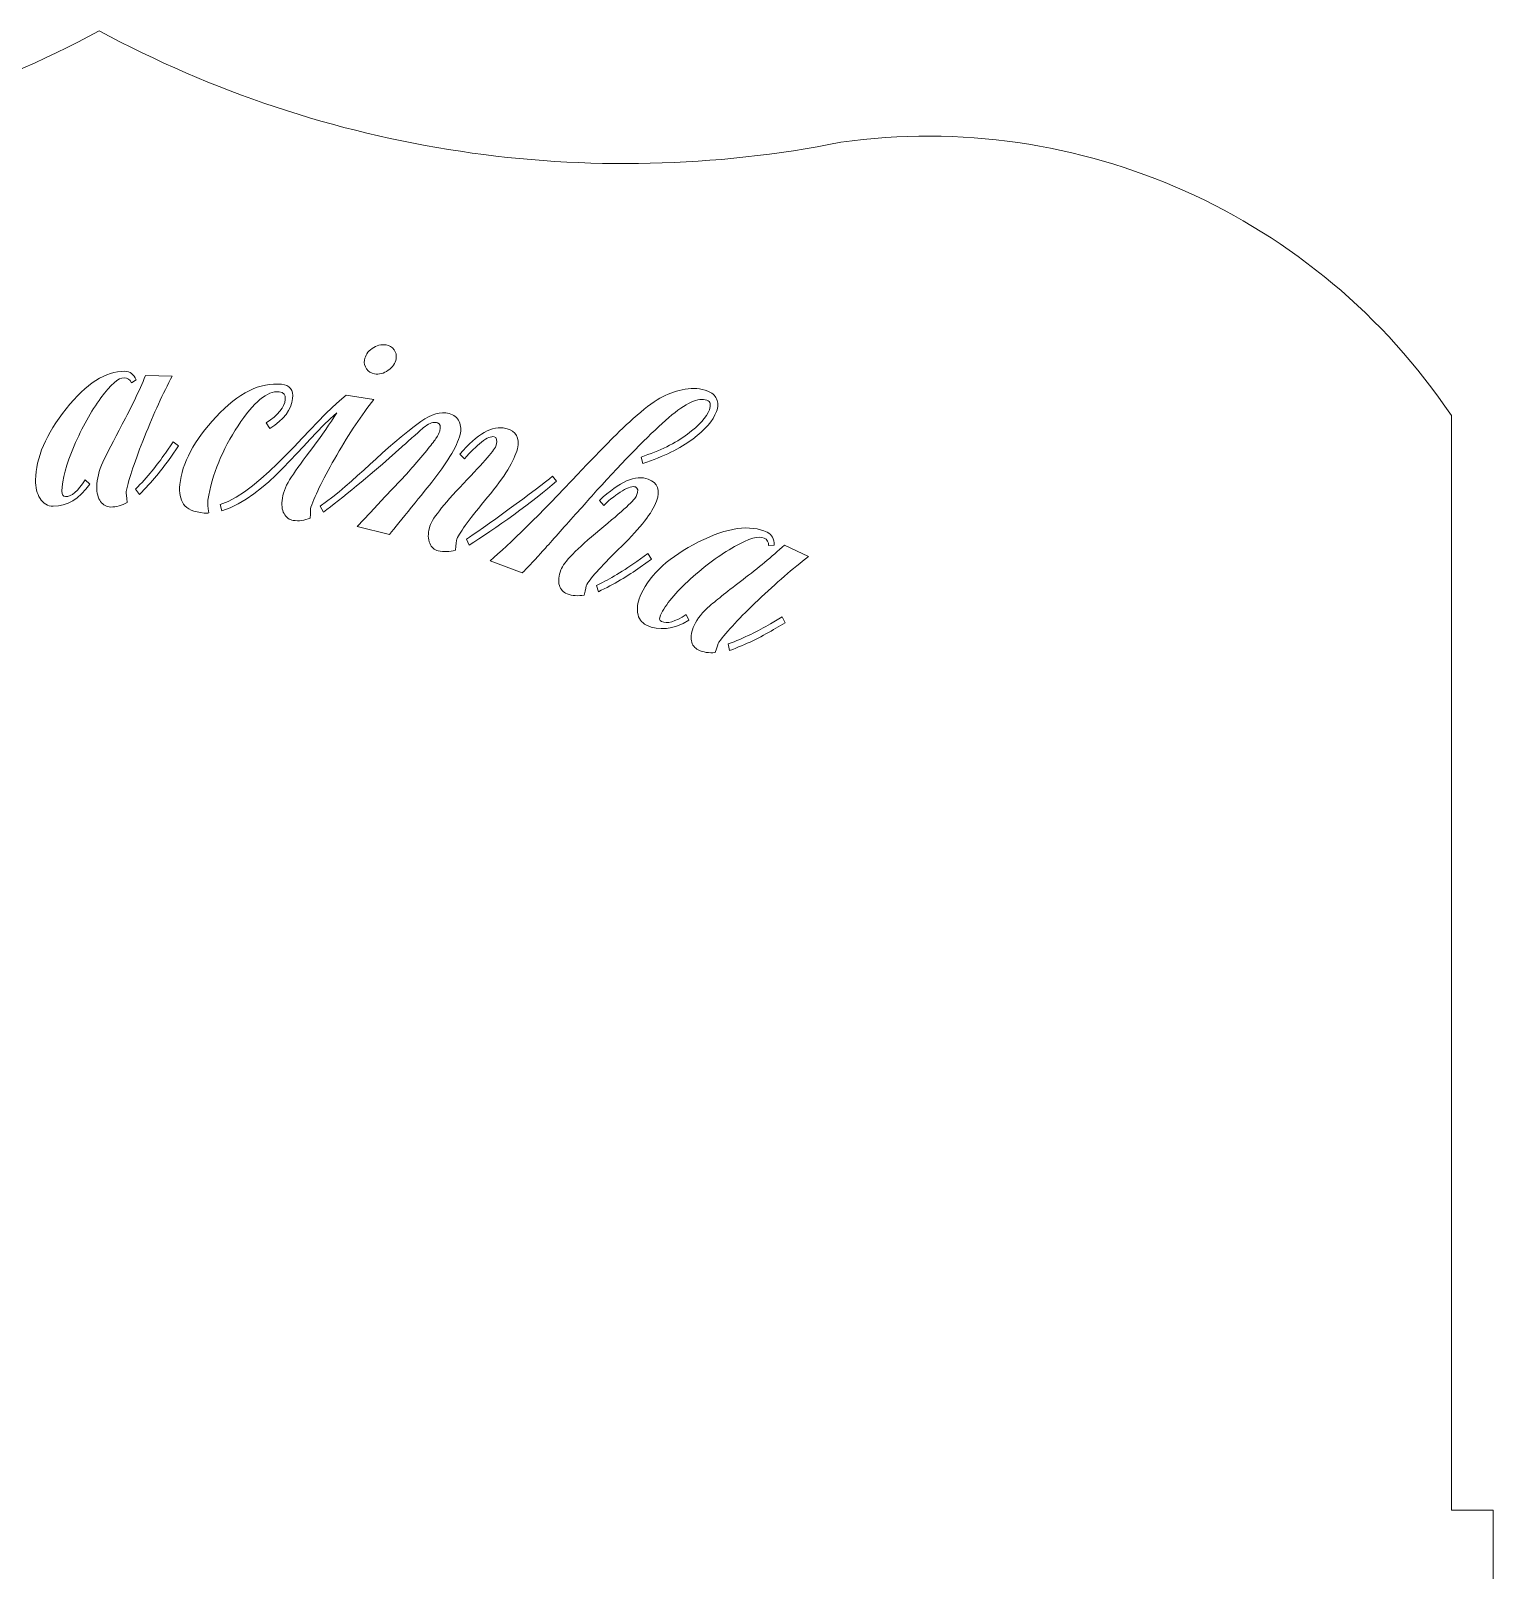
# Model space of a CAD drawing. Header units: millimetres. Extents: x -1461 to 1461, y -779 to 779.
# Drawn here: x -382.2 to -277.3, y -660.7 to -550.3 of the extents above; entities that cross this region are included whole.
import ezdxf

# ---------------------------------------------------------------- set-up
doc = ezdxf.new("R2010")
doc.units = ezdxf.units.MM
doc.header["$MEASUREMENT"] = 0
doc.layers.add('Camada 1', color=7, linetype='Continuous')

msp = doc.modelspace()

# ---------------------------------------------------------------- linework, layer by layer
at = {"layer": 'Camada 1', "color": 250, "lineweight": 20}
for points, knots in [([(-474.2822, -707.2829), (-474.2822, -707.2829), (-474.2822, -771.1561), (-474.2822, -771.1561), (-474.2822, -771.1561), (-474.2822, -771.1561), (-414.7821, -771.1561), (-414.7821, -771.1561), (-414.7821, -771.1561), (-414.7821, -771.1561), (-414.7821, -768.1561), (-414.7821, -768.1561), (-414.7821, -768.1561), (-414.7821, -768.1561), (-339.7821, -768.1561), (-339.7821, -768.1561), (-339.7821, -768.1561), (-339.7821, -768.1561), (-339.7821, -771.1561), (-339.7821, -771.1561), (-339.7821, -771.1561), (-339.7821, -771.1561), (-280.2821, -771.1561), (-280.2821, -771.1561), (-280.2821, -771.1561), (-280.2821, -771.1561), (-280.2821, -707.2829), (-280.2821, -707.2829), (-280.2821, -707.2829), (-280.2821, -707.2829), (-277.2821, -707.2829), (-277.2821, -707.2829), (-277.2821, -707.2829), (-277.2821, -707.2829), (-277.2821, -656.3901), (-277.2821, -656.3901), (-277.2821, -656.3901), (-277.2821, -656.3901), (-280.2821, -656.3901), (-280.2821, -656.3901), (-280.2821, -656.3901), (-280.2821, -656.3901), (-280.2821, -592.7633), (-280.2821, -592.7633), (-280.2821, -592.7633), (-280.2821, -592.7633), (-280.2821, -577.8736), (-280.2821, -577.8736), (-280.2821, -577.8736), (-289.9593, -563.4669), (-306.9542, -555.858), (-324.0814, -558.2641), (-324.0814, -558.2641), (-342.2015, -561.8744), (-361.0066, -559.0464), (-377.2821, -550.2634), (-377.2821, -550.2634), (-393.5576, -559.0464), (-412.3627, -561.8744), (-430.4828, -558.2641), (-430.4828, -558.2641), (-447.61, -555.858), (-464.605, -563.4669), (-474.2822, -577.8736), (-474.2822, -577.8736), (-474.2822, -577.8736), (-474.2822, -592.7633), (-474.2822, -592.7633), (-474.2822, -592.7633), (-474.2822, -592.7633), (-474.2822, -656.3901), (-474.2822, -656.3901), (-474.2822, -656.3901), (-474.2822, -656.3901), (-477.2822, -656.3901), (-477.2822, -656.3901), (-477.2822, -656.3901), (-477.2822, -656.3901), (-477.2822, -707.2829), (-477.2822, -707.2829), (-477.2822, -707.2829), (-477.2822, -707.2829), (-474.2822, -707.2829), (-474.2822, -707.2829)], [0, 0, 0, 0, 0.04545455, 0.04545455, 0.04545455, 0.04545455, 0.09090909, 0.09090909, 0.09090909, 0.09090909, 0.13636364, 0.13636364, 0.13636364, 0.13636364, 0.18181818, 0.18181818, 0.18181818, 0.18181818, 0.22727273, 0.22727273, 0.22727273, 0.22727273, 0.27272727, 0.27272727, 0.27272727, 0.27272727, 0.31818182, 0.31818182, 0.31818182, 0.31818182, 0.36363636, 0.36363636, 0.36363636, 0.36363636, 0.40909091, 0.40909091, 0.40909091, 0.40909091, 0.45454545, 0.45454545, 0.45454545, 0.45454545, 0.5, 0.5, 0.5, 0.5, 0.54545455, 0.54545455, 0.54545455, 0.54545455, 0.59090909, 0.59090909, 0.59090909, 0.59090909, 0.63636364, 0.63636364, 0.63636364, 0.63636364, 0.68181818, 0.68181818, 0.68181818, 0.68181818, 0.72727273, 0.72727273, 0.72727273, 0.72727273, 0.77272727, 0.77272727, 0.77272727, 0.77272727, 0.81818182, 0.81818182, 0.81818182, 0.81818182, 0.86363636, 0.86363636, 0.86363636, 0.86363636, 0.90909091, 0.90909091, 0.90909091, 0.90909091, 1, 1, 1, 1]), ([(-356.551, -574.6237), (-356.879, -574.8466), (-357.2055, -574.9326), (-357.5296, -574.8814), (-357.5296, -574.8814), (-357.7774, -574.8423), (-357.969, -574.7232), (-358.104, -574.5251), (-358.104, -574.5251), (-358.239, -574.327), (-358.2886, -574.1129), (-358.2525, -573.8829), (-358.2525, -573.8829), (-358.2016, -573.5569), (-358.0166, -573.2816), (-357.6981, -573.0571), (-357.6981, -573.0571), (-357.3796, -572.8326), (-357.0485, -572.7473), (-356.7053, -572.8017), (-356.7053, -572.8017), (-356.4573, -572.8409), (-356.265, -572.9551), (-356.1285, -573.1435), (-356.1285, -573.1435), (-355.9921, -573.3319), (-355.9432, -573.5512), (-355.9822, -573.8003), (-355.9822, -573.8003), (-356.0331, -574.1261), (-356.2232, -574.4008), (-356.551, -574.6237)], [0, 0, 0, 0, 0.11111111, 0.11111111, 0.11111111, 0.11111111, 0.22222222, 0.22222222, 0.22222222, 0.22222222, 0.33333333, 0.33333333, 0.33333333, 0.33333333, 0.44444444, 0.44444444, 0.44444444, 0.44444444, 0.55555556, 0.55555556, 0.55555556, 0.55555556, 0.66666667, 0.66666667, 0.66666667, 0.66666667, 0.77777778, 0.77777778, 0.77777778, 0.77777778, 1, 1, 1, 1]), ([(-377.1634, -576.6046), (-377.8721, -577.5746), (-378.5112, -578.7205), (-379.0801, -580.0417), (-379.0801, -580.0417), (-379.6489, -581.3629), (-379.9396, -582.4507), (-379.9514, -583.3044), (-379.9514, -583.3044), (-379.9549, -583.5566), (-379.8699, -583.6842), (-379.6963, -583.6866), (-379.6963, -583.6866), (-379.2716, -583.6926), (-378.8024, -583.2917), (-378.289, -582.4838), (-378.289, -582.4838), (-378.289, -582.4838), (-377.9456, -582.78), (-377.9456, -582.78), (-377.9456, -582.78), (-378.7138, -583.8558), (-379.5903, -584.3866), (-380.5747, -584.3728), (-380.5747, -584.3728), (-380.98, -584.3671), (-381.2963, -584.183), (-381.5228, -583.8206), (-381.5228, -583.8206), (-381.7494, -583.4585), (-381.8589, -583.0152), (-381.8516, -582.4913), (-381.8516, -582.4913), (-381.8294, -580.9003), (-381.0955, -579.1977), (-379.6508, -577.3843), (-379.6508, -577.3843), (-378.2061, -575.5708), (-376.8079, -574.6738), (-375.4566, -574.693), (-375.4566, -574.693), (-375.0706, -574.6984), (-374.7935, -574.9062), (-374.6255, -575.3162), (-374.6255, -575.3162), (-374.6255, -575.3162), (-374.9758, -575.515), (-374.9758, -575.515), (-374.9758, -575.515), (-375.0691, -575.2807), (-375.2414, -575.1617), (-375.4922, -575.1582), (-375.4922, -575.1582), (-375.8975, -575.1526), (-376.4547, -575.6346), (-377.1634, -576.6046)], [0, 0, 0, 0, 0.06666667, 0.06666667, 0.06666667, 0.06666667, 0.13333333, 0.13333333, 0.13333333, 0.13333333, 0.2, 0.2, 0.2, 0.2, 0.26666667, 0.26666667, 0.26666667, 0.26666667, 0.33333333, 0.33333333, 0.33333333, 0.33333333, 0.4, 0.4, 0.4, 0.4, 0.46666667, 0.46666667, 0.46666667, 0.46666667, 0.53333333, 0.53333333, 0.53333333, 0.53333333, 0.6, 0.6, 0.6, 0.6, 0.66666667, 0.66666667, 0.66666667, 0.66666667, 0.73333333, 0.73333333, 0.73333333, 0.73333333, 0.8, 0.8, 0.8, 0.8, 0.86666667, 0.86666667, 0.86666667, 0.86666667, 1, 1, 1, 1]), ([(-372.0438, -575.0326), (-372.6983, -576.2655), (-373.3611, -577.7166), (-374.0313, -579.3859), (-374.0313, -579.3859), (-374.7015, -581.0549), (-375.14, -582.3638), (-375.3465, -583.3118), (-375.3465, -583.3118), (-375.3481, -583.4283), (-375.3227, -583.6907), (-375.2707, -584.099), (-375.2707, -584.099), (-375.6601, -584.3264), (-376.0576, -584.4369), (-376.4628, -584.4313), (-376.4628, -584.4313), (-376.7523, -584.4273), (-376.9921, -584.2975), (-377.1815, -584.0426), (-377.1815, -584.0426), (-377.3708, -583.7877), (-377.4623, -583.4272), (-377.4559, -582.9616), (-377.4559, -582.9616), (-377.4482, -582.4182), (-377.2999, -581.8331), (-377.0111, -581.2065), (-377.0111, -581.2065), (-376.7223, -580.5799), (-376.2605, -579.6741), (-375.6261, -578.4897), (-375.6261, -578.4897), (-374.9916, -577.3052), (-374.4343, -576.1437), (-373.955, -575.0054), (-373.955, -575.0054), (-373.955, -575.0054), (-372.0438, -575.0326), (-372.0438, -575.0326)], [0, 0, 0, 0, 0.09090909, 0.09090909, 0.09090909, 0.09090909, 0.18181818, 0.18181818, 0.18181818, 0.18181818, 0.27272727, 0.27272727, 0.27272727, 0.27272727, 0.36363636, 0.36363636, 0.36363636, 0.36363636, 0.45454545, 0.45454545, 0.45454545, 0.45454545, 0.54545455, 0.54545455, 0.54545455, 0.54545455, 0.63636364, 0.63636364, 0.63636364, 0.63636364, 0.72727273, 0.72727273, 0.72727273, 0.72727273, 0.81818182, 0.81818182, 0.81818182, 0.81818182, 1, 1, 1, 1]), ([(-369.4829, -583.9309), (-369.5176, -584.1412), (-369.4856, -584.4475), (-369.4279, -584.8433), (-369.4279, -584.8433), (-369.5085, -584.8742), (-369.6162, -584.8829), (-369.7506, -584.8695), (-369.7506, -584.8695), (-370.4998, -584.7944), (-370.9928, -584.5791), (-371.2291, -584.224), (-371.2291, -584.224), (-371.4654, -583.8689), (-371.5549, -583.4015), (-371.4975, -582.8222), (-371.4975, -582.8222), (-371.3445, -581.2775), (-370.4749, -579.6529), (-368.8898, -577.9494), (-368.8898, -577.9494), (-367.3046, -576.2459), (-365.7433, -575.471), (-364.2065, -575.6248), (-364.2065, -575.6248), (-363.6111, -575.6843), (-363.3438, -576.0232), (-363.4051, -576.6411), (-363.4051, -576.6411), (-363.4856, -577.4522), (-364.0318, -578.1679), (-365.044, -578.7881), (-365.044, -578.7881), (-365.044, -578.7881), (-365.2949, -578.3826), (-365.2949, -578.3826), (-365.2949, -578.3826), (-364.4459, -577.8435), (-363.9925, -577.2842), (-363.9353, -576.7051), (-363.9353, -576.7051), (-363.9029, -576.3769), (-364.0497, -576.1962), (-364.3764, -576.1636), (-364.3764, -576.1636), (-365.2216, -576.0788), (-366.2046, -576.8922), (-367.3249, -578.6035), (-367.3249, -578.6035), (-368.4452, -580.3146), (-369.1786, -582.0884), (-369.4829, -583.9309)], [0, 0, 0, 0, 0.07142857, 0.07142857, 0.07142857, 0.07142857, 0.14285714, 0.14285714, 0.14285714, 0.14285714, 0.21428571, 0.21428571, 0.21428571, 0.21428571, 0.28571429, 0.28571429, 0.28571429, 0.28571429, 0.35714286, 0.35714286, 0.35714286, 0.35714286, 0.42857143, 0.42857143, 0.42857143, 0.42857143, 0.5, 0.5, 0.5, 0.5, 0.57142857, 0.57142857, 0.57142857, 0.57142857, 0.64285714, 0.64285714, 0.64285714, 0.64285714, 0.71428571, 0.71428571, 0.71428571, 0.71428571, 0.78571429, 0.78571429, 0.78571429, 0.78571429, 0.85714286, 0.85714286, 0.85714286, 0.85714286, 1, 1, 1, 1]), ([(-360.2346, -580.7005), (-361.1444, -582.2655), (-361.765, -583.5132), (-362.106, -584.4413), (-362.106, -584.4413), (-362.124, -584.5564), (-362.1358, -584.8197), (-362.1418, -585.2314), (-362.1418, -585.2314), (-362.5592, -585.401), (-362.9683, -585.4539), (-363.3688, -585.3906), (-363.3688, -585.3906), (-363.6545, -585.3454), (-363.8739, -585.183), (-364.0254, -584.9036), (-364.0254, -584.9036), (-364.1769, -584.6244), (-364.2167, -584.2544), (-364.1447, -583.7945), (-364.1447, -583.7945), (-364.0696, -583.3153), (-363.8533, -582.809), (-363.4963, -582.2764), (-363.4963, -582.2764), (-363.1393, -581.7436), (-362.6297, -581.0372), (-361.963, -580.1616), (-361.963, -580.1616), (-361.2949, -579.2842), (-360.7228, -578.4523), (-360.2473, -577.6631), (-360.2473, -577.6631), (-362.7776, -579.8928), (-365.2472, -583.6782), (-368.4828, -584.7039), (-368.4828, -584.7039), (-368.4828, -584.7039), (-368.6125, -584.2521), (-368.6125, -584.2521), (-368.6125, -584.2521), (-365.5875, -583.3177), (-362.0601, -578.3515), (-359.5633, -576.4159), (-359.5633, -576.4159), (-359.5633, -576.4159), (-357.5893, -576.7284), (-357.5893, -576.7284), (-357.5893, -576.7284), (-358.443, -577.8113), (-359.3249, -579.1352), (-360.2346, -580.7005)], [0, 0, 0, 0, 0.07142857, 0.07142857, 0.07142857, 0.07142857, 0.14285714, 0.14285714, 0.14285714, 0.14285714, 0.21428571, 0.21428571, 0.21428571, 0.21428571, 0.28571429, 0.28571429, 0.28571429, 0.28571429, 0.35714286, 0.35714286, 0.35714286, 0.35714286, 0.42857143, 0.42857143, 0.42857143, 0.42857143, 0.5, 0.5, 0.5, 0.5, 0.57142857, 0.57142857, 0.57142857, 0.57142857, 0.64285714, 0.64285714, 0.64285714, 0.64285714, 0.71428571, 0.71428571, 0.71428571, 0.71428571, 0.78571429, 0.78571429, 0.78571429, 0.78571429, 0.85714286, 0.85714286, 0.85714286, 0.85714286, 1, 1, 1, 1]), ([(-334.7092, -579.5587), (-335.6092, -580.2361), (-336.7979, -580.8163), (-338.2748, -581.2986), (-338.2748, -581.2986), (-338.2748, -581.2986), (-338.4148, -580.8425), (-338.4148, -580.8425), (-338.4148, -580.8425), (-337.0553, -580.3989), (-335.9474, -579.8558), (-335.0912, -579.2137), (-335.0912, -579.2137), (-334.235, -578.5716), (-333.709, -577.9864), (-333.5136, -577.4593), (-333.5136, -577.4593), (-333.3788, -577.0957), (-333.4381, -576.8661), (-333.6912, -576.7713), (-333.6912, -576.7713), (-334.2926, -576.5462), (-335.2033, -576.9615), (-336.4179, -578.0126), (-336.4179, -578.0126), (-337.6375, -579.0679), (-339.2451, -580.6734), (-341.2307, -582.8526), (-341.2307, -582.8526), (-341.816, -583.4952), (-342.5445, -584.3225), (-343.4378, -585.3188), (-343.4378, -585.3188), (-344.327, -586.3106), (-345.0493, -587.1228), (-345.6117, -587.7509), (-345.6117, -587.7509), (-346.1743, -588.3788), (-346.6133, -588.8409), (-346.9324, -589.146), (-346.9324, -589.146), (-346.9324, -589.146), (-349.2392, -588.2819), (-349.2392, -588.2819), (-349.2392, -588.2819), (-347.836, -587.1092), (-345.7323, -585.0128), (-342.9, -582.0202), (-342.9, -582.0202), (-341.9557, -581.0225), (-341.1848, -580.245), (-340.6203, -579.6641), (-340.6203, -579.6641), (-340.0526, -579.0799), (-339.4166, -578.4735), (-338.7016, -577.8509), (-338.7016, -577.8509), (-337.9868, -577.2284), (-337.373, -576.7784), (-336.8666, -576.5139), (-336.8666, -576.5139), (-336.3574, -576.2479), (-335.8156, -576.0687), (-335.2442, -575.9722), (-335.2442, -575.9722), (-334.6728, -575.8757), (-334.1382, -575.9205), (-333.6316, -576.1102), (-333.6316, -576.1102), (-333.324, -576.2255), (-333.1106, -576.4143), (-332.9915, -576.6763), (-332.9915, -576.6763), (-332.8725, -576.9383), (-332.8769, -577.2423), (-333.0049, -577.5876), (-333.0049, -577.5876), (-333.2408, -578.224), (-333.8092, -578.8814), (-334.7092, -579.5587)], [0, 0, 0, 0, 0.04761905, 0.04761905, 0.04761905, 0.04761905, 0.0952381, 0.0952381, 0.0952381, 0.0952381, 0.14285714, 0.14285714, 0.14285714, 0.14285714, 0.19047619, 0.19047619, 0.19047619, 0.19047619, 0.23809524, 0.23809524, 0.23809524, 0.23809524, 0.28571429, 0.28571429, 0.28571429, 0.28571429, 0.33333333, 0.33333333, 0.33333333, 0.33333333, 0.38095238, 0.38095238, 0.38095238, 0.38095238, 0.42857143, 0.42857143, 0.42857143, 0.42857143, 0.47619048, 0.47619048, 0.47619048, 0.47619048, 0.52380952, 0.52380952, 0.52380952, 0.52380952, 0.57142857, 0.57142857, 0.57142857, 0.57142857, 0.61904762, 0.61904762, 0.61904762, 0.61904762, 0.66666667, 0.66666667, 0.66666667, 0.66666667, 0.71428571, 0.71428571, 0.71428571, 0.71428571, 0.76190476, 0.76190476, 0.76190476, 0.76190476, 0.80952381, 0.80952381, 0.80952381, 0.80952381, 0.85714286, 0.85714286, 0.85714286, 0.85714286, 0.9047619, 0.9047619, 0.9047619, 0.9047619, 1, 1, 1, 1]), ([(-361.1935, -584.7922), (-361.1935, -584.7922), (-361.4209, -584.373), (-361.4209, -584.373), (-361.4209, -584.373), (-358.9963, -582.6598), (-356.7673, -580.1209), (-354.2039, -578.2988), (-354.2039, -578.2988), (-353.4551, -577.7665), (-352.7825, -577.572), (-352.1828, -577.7205), (-352.1828, -577.7205), (-351.8268, -577.8087), (-351.5859, -578.0034), (-351.461, -578.3042), (-351.461, -578.3042), (-351.3361, -578.605), (-351.3128, -578.9156), (-351.3913, -579.2359), (-351.3913, -579.2359), (-351.4977, -579.6692), (-351.7409, -580.1939), (-352.1204, -580.8091), (-352.1204, -580.8091), (-352.5, -581.4244), (-352.8838, -581.9742), (-353.2708, -582.4577), (-353.2708, -582.4577), (-353.6578, -582.9413), (-354.1932, -583.6033), (-354.8765, -584.4432), (-354.8765, -584.4432), (-355.5598, -585.2831), (-356.0881, -585.9368), (-356.4613, -586.4039), (-356.4613, -586.4039), (-356.4613, -586.4039), (-358.7669, -585.8321), (-358.7669, -585.8321), (-358.7669, -585.8321), (-358.7669, -585.8321), (-357.8534, -584.8445), (-357.8534, -584.8445), (-357.8534, -584.8445), (-357.8534, -584.8445), (-356.7614, -583.6761), (-356.7614, -583.6761), (-356.7614, -583.6761), (-356.7614, -583.6761), (-355.6936, -582.5467), (-355.6936, -582.5467), (-355.6936, -582.5467), (-355.2643, -582.0935), (-354.9096, -581.7016), (-354.6298, -581.3712), (-354.6298, -581.3712), (-354.6298, -581.3712), (-353.7864, -580.366), (-353.7864, -580.366), (-353.7864, -580.366), (-353.5043, -580.0263), (-353.285, -579.7408), (-353.1289, -579.5097), (-353.1289, -579.5097), (-352.9728, -579.2786), (-352.8806, -579.1064), (-352.853, -578.9935), (-352.853, -578.9935), (-352.7653, -578.6357), (-352.8151, -578.433), (-353.0025, -578.3867), (-353.0025, -578.3867), (-353.1149, -578.3589), (-353.2332, -578.3547), (-353.3479, -578.3761), (-353.3479, -578.3761), (-353.4622, -578.3975), (-353.6038, -578.4615), (-353.7675, -578.5669), (-353.7675, -578.5669), (-353.9342, -578.6741), (-354.0887, -578.79), (-354.2253, -578.9131), (-354.2253, -578.9131), (-354.363, -579.0369), (-354.5656, -579.2232), (-354.8441, -579.4692), (-354.8441, -579.4692), (-355.1176, -579.7106), (-355.3601, -579.9312), (-355.5701, -580.1188), (-355.5701, -580.1188), (-355.5701, -580.1188), (-356.4807, -580.9323), (-356.4807, -580.9323), (-356.4807, -580.9323), (-357.6343, -581.9602), (-360.0215, -583.9147), (-361.1935, -584.7922)], [0, 0, 0, 0, 0.03846154, 0.03846154, 0.03846154, 0.03846154, 0.07692308, 0.07692308, 0.07692308, 0.07692308, 0.11538462, 0.11538462, 0.11538462, 0.11538462, 0.15384615, 0.15384615, 0.15384615, 0.15384615, 0.19230769, 0.19230769, 0.19230769, 0.19230769, 0.23076923, 0.23076923, 0.23076923, 0.23076923, 0.26923077, 0.26923077, 0.26923077, 0.26923077, 0.30769231, 0.30769231, 0.30769231, 0.30769231, 0.34615385, 0.34615385, 0.34615385, 0.34615385, 0.38461538, 0.38461538, 0.38461538, 0.38461538, 0.42307692, 0.42307692, 0.42307692, 0.42307692, 0.46153846, 0.46153846, 0.46153846, 0.46153846, 0.5, 0.5, 0.5, 0.5, 0.53846154, 0.53846154, 0.53846154, 0.53846154, 0.57692308, 0.57692308, 0.57692308, 0.57692308, 0.61538462, 0.61538462, 0.61538462, 0.61538462, 0.65384615, 0.65384615, 0.65384615, 0.65384615, 0.69230769, 0.69230769, 0.69230769, 0.69230769, 0.73076923, 0.73076923, 0.73076923, 0.73076923, 0.76923077, 0.76923077, 0.76923077, 0.76923077, 0.80769231, 0.80769231, 0.80769231, 0.80769231, 0.84615385, 0.84615385, 0.84615385, 0.84615385, 0.88461538, 0.88461538, 0.88461538, 0.88461538, 0.92307692, 0.92307692, 0.92307692, 0.92307692, 1, 1, 1, 1]), ([(-347.2863, -580.2537), (-347.4942, -581.1013), (-348.2061, -582.2595), (-349.4212, -583.727), (-349.4212, -583.727), (-350.6364, -585.1945), (-351.3871, -586.1895), (-351.6207, -586.7346), (-351.6207, -586.7346), (-351.6665, -586.8414), (-351.6828, -587.109), (-351.7237, -587.5186), (-351.7237, -587.5186), (-352.154, -587.6517), (-352.566, -587.6695), (-352.9598, -587.5719), (-352.9598, -587.5719), (-353.2408, -587.5022), (-353.4452, -587.3215), (-353.5725, -587.0301), (-353.5725, -587.0301), (-353.6997, -586.7389), (-353.7079, -586.3668), (-353.5971, -585.9148), (-353.5971, -585.9148), (-353.4585, -585.3496), (-352.6422, -584.2926), (-351.1485, -582.7441), (-351.1485, -582.7441), (-349.655, -581.1956), (-348.8734, -580.28), (-348.8042, -579.9974), (-348.8042, -579.9974), (-348.7163, -579.6394), (-348.7664, -579.4369), (-348.9536, -579.3906), (-348.9536, -579.3906), (-349.1597, -579.3396), (-349.4592, -579.4652), (-349.8515, -579.7676), (-349.8515, -579.7676), (-350.2439, -580.0702), (-350.65, -580.4691), (-351.0698, -580.9647), (-351.0698, -580.9647), (-351.0698, -580.9647), (-351.4081, -580.6409), (-351.4081, -580.6409), (-351.4081, -580.6409), (-350.1718, -579.1684), (-349.0754, -578.5509), (-348.1196, -578.7878), (-348.1196, -578.7878), (-347.3699, -578.9735), (-347.0923, -579.4626), (-347.2863, -580.2537)], [0, 0, 0, 0, 0.06666667, 0.06666667, 0.06666667, 0.06666667, 0.13333333, 0.13333333, 0.13333333, 0.13333333, 0.2, 0.2, 0.2, 0.2, 0.26666667, 0.26666667, 0.26666667, 0.26666667, 0.33333333, 0.33333333, 0.33333333, 0.33333333, 0.4, 0.4, 0.4, 0.4, 0.46666667, 0.46666667, 0.46666667, 0.46666667, 0.53333333, 0.53333333, 0.53333333, 0.53333333, 0.6, 0.6, 0.6, 0.6, 0.66666667, 0.66666667, 0.66666667, 0.66666667, 0.73333333, 0.73333333, 0.73333333, 0.73333333, 0.8, 0.8, 0.8, 0.8, 0.86666667, 0.86666667, 0.86666667, 0.86666667, 1, 1, 1, 1]), ([(-372.1548, -580.8537), (-372.7774, -581.7486), (-373.5125, -582.6489), (-374.3937, -583.5292), (-374.3937, -583.5292), (-374.3937, -583.5292), (-374.678, -583.1467), (-374.678, -583.1467), (-374.678, -583.1467), (-373.8162, -582.2856), (-373.1196, -581.4084), (-372.5272, -580.5571), (-372.5272, -580.5571), (-372.5272, -580.5571), (-371.9655, -579.75), (-371.9655, -579.75), (-371.9655, -579.75), (-371.9655, -579.75), (-371.5932, -580.0465), (-371.5932, -580.0465), (-371.5932, -580.0465), (-371.5932, -580.0465), (-372.1548, -580.8537), (-372.1548, -580.8537)], [0, 0, 0, 0, 0.14285714, 0.14285714, 0.14285714, 0.14285714, 0.28571429, 0.28571429, 0.28571429, 0.28571429, 0.42857143, 0.42857143, 0.42857143, 0.42857143, 0.57142857, 0.57142857, 0.57142857, 0.57142857, 0.71428571, 0.71428571, 0.71428571, 0.71428571, 1, 1, 1, 1]), ([(-344.4683, -582.5822), (-346.0481, -583.9603), (-349.0034, -586.0803), (-350.7414, -587.1625), (-350.7414, -587.1625), (-350.7414, -587.1625), (-350.9325, -586.7252), (-350.9325, -586.7252), (-350.9325, -586.7252), (-350.032, -586.1783), (-345.708, -583.0296), (-344.7673, -582.2217), (-344.7673, -582.2217), (-344.7673, -582.2217), (-344.4683, -582.5822), (-344.4683, -582.5822)], [0, 0, 0, 0, 0.2, 0.2, 0.2, 0.2, 0.4, 0.4, 0.4, 0.4, 0.6, 0.6, 0.6, 0.6, 1, 1, 1, 1]), ([(-342.2973, -589.9813), (-342.355, -590.0823), (-342.4016, -590.3461), (-342.489, -590.7483), (-342.489, -590.7483), (-342.9317, -590.831), (-343.343, -590.8011), (-343.7229, -590.6588), (-343.7229, -590.6588), (-343.9943, -590.5571), (-344.1767, -590.3542), (-344.2699, -590.0501), (-344.2699, -590.0501), (-344.363, -589.7462), (-344.3287, -589.3755), (-344.1671, -588.9393), (-344.1671, -588.9393), (-343.965, -588.3939), (-343.0336, -587.4377), (-341.3732, -586.0715), (-341.3732, -586.0715), (-339.7129, -584.7052), (-338.8322, -583.8856), (-338.731, -583.613), (-338.731, -583.613), (-338.603, -583.2675), (-338.6293, -583.0607), (-338.8102, -582.993), (-338.8102, -582.993), (-339.0092, -582.9185), (-339.321, -583.009), (-339.7451, -583.2641), (-339.7451, -583.2641), (-340.1693, -583.5193), (-340.6184, -583.869), (-341.0922, -584.3129), (-341.0922, -584.3129), (-341.0922, -584.3129), (-341.3911, -583.9523), (-341.3911, -583.9523), (-341.3911, -583.9523), (-339.9635, -582.6025), (-338.7973, -582.0971), (-337.8928, -582.4358), (-337.8928, -582.4358), (-337.2055, -582.6931), (-337.0101, -583.2223), (-337.3066, -584.0223), (-337.3066, -584.0223), (-337.6098, -584.8404), (-338.44, -585.9123), (-339.7964, -587.2369), (-339.7964, -587.2369), (-341.1526, -588.5615), (-342.0029, -589.4667), (-342.2973, -589.9813)], [0, 0, 0, 0, 0.06666667, 0.06666667, 0.06666667, 0.06666667, 0.13333333, 0.13333333, 0.13333333, 0.13333333, 0.2, 0.2, 0.2, 0.2, 0.26666667, 0.26666667, 0.26666667, 0.26666667, 0.33333333, 0.33333333, 0.33333333, 0.33333333, 0.4, 0.4, 0.4, 0.4, 0.46666667, 0.46666667, 0.46666667, 0.46666667, 0.53333333, 0.53333333, 0.53333333, 0.53333333, 0.6, 0.6, 0.6, 0.6, 0.66666667, 0.66666667, 0.66666667, 0.66666667, 0.73333333, 0.73333333, 0.73333333, 0.73333333, 0.8, 0.8, 0.8, 0.8, 0.86666667, 0.86666667, 0.86666667, 0.86666667, 1, 1, 1, 1]), ([(-334.9752, -592.5568), (-336.1193, -593.2136), (-337.1361, -593.3295), (-338.0254, -592.9049), (-338.0254, -592.9049), (-338.3915, -592.7302), (-338.6027, -592.4303), (-338.6586, -592.0063), (-338.6586, -592.0063), (-338.7145, -591.5821), (-338.6306, -591.1331), (-338.4071, -590.66), (-338.4071, -590.66), (-337.7278, -589.2228), (-336.3557, -587.9817), (-334.291, -586.9374), (-334.291, -586.9374), (-332.2263, -585.8931), (-330.5835, -585.6625), (-329.3629, -586.2454), (-329.3629, -586.2454), (-329.0142, -586.4119), (-328.8483, -586.7167), (-328.8654, -587.1598), (-328.8654, -587.1598), (-328.8654, -587.1598), (-329.2662, -587.194), (-329.2662, -587.194), (-329.2662, -587.194), (-329.254, -586.9419), (-329.3614, -586.7617), (-329.5878, -586.6536), (-329.5878, -586.6536), (-329.954, -586.4789), (-330.6605, -586.684), (-331.7064, -587.2693), (-331.7064, -587.2693), (-332.7525, -587.8546), (-333.8082, -588.6292), (-334.8727, -589.5925), (-334.8727, -589.5925), (-335.9369, -590.5556), (-336.6519, -591.4231), (-337.0163, -592.1944), (-337.0163, -592.1944), (-337.1239, -592.4221), (-337.0991, -592.5738), (-336.9423, -592.6486), (-336.9423, -592.6486), (-336.5588, -592.8316), (-335.9662, -592.6637), (-335.1648, -592.1439), (-335.1648, -592.1439), (-335.1648, -592.1439), (-334.9752, -592.5568), (-334.9752, -592.5568)], [0, 0, 0, 0, 0.06666667, 0.06666667, 0.06666667, 0.06666667, 0.13333333, 0.13333333, 0.13333333, 0.13333333, 0.2, 0.2, 0.2, 0.2, 0.26666667, 0.26666667, 0.26666667, 0.26666667, 0.33333333, 0.33333333, 0.33333333, 0.33333333, 0.4, 0.4, 0.4, 0.4, 0.46666667, 0.46666667, 0.46666667, 0.46666667, 0.53333333, 0.53333333, 0.53333333, 0.53333333, 0.6, 0.6, 0.6, 0.6, 0.66666667, 0.66666667, 0.66666667, 0.66666667, 0.73333333, 0.73333333, 0.73333333, 0.73333333, 0.8, 0.8, 0.8, 0.8, 0.86666667, 0.86666667, 0.86666667, 0.86666667, 1, 1, 1, 1]), ([(-330.0104, -591.1088), (-331.3111, -592.3458), (-332.2519, -593.3524), (-332.8323, -594.1281), (-332.8323, -594.1281), (-332.882, -594.2332), (-332.9677, -594.4824), (-333.0894, -594.8754), (-333.0894, -594.8754), (-333.5375, -594.9192), (-333.9449, -594.8534), (-334.3109, -594.6787), (-334.3109, -594.6787), (-334.5724, -594.554), (-334.7368, -594.3357), (-334.8033, -594.0247), (-334.8033, -594.0247), (-334.8699, -593.7137), (-334.8038, -593.3476), (-334.6051, -592.927), (-334.6051, -592.927), (-334.3732, -592.4363), (-333.9959, -591.9661), (-333.4739, -591.5172), (-333.4739, -591.5172), (-332.952, -591.0685), (-332.1569, -590.438), (-331.0893, -589.6266), (-331.0893, -589.6266), (-330.0219, -588.8151), (-329.0343, -587.9922), (-328.127, -587.1579), (-328.127, -587.1579), (-328.127, -587.1579), (-326.4005, -587.9824), (-326.4005, -587.9824), (-326.4005, -587.9824), (-327.5063, -588.8294), (-328.7099, -589.8718), (-330.0104, -591.1088)], [0, 0, 0, 0, 0.09090909, 0.09090909, 0.09090909, 0.09090909, 0.18181818, 0.18181818, 0.18181818, 0.18181818, 0.27272727, 0.27272727, 0.27272727, 0.27272727, 0.36363636, 0.36363636, 0.36363636, 0.36363636, 0.45454545, 0.45454545, 0.45454545, 0.45454545, 0.54545455, 0.54545455, 0.54545455, 0.54545455, 0.63636364, 0.63636364, 0.63636364, 0.63636364, 0.72727273, 0.72727273, 0.72727273, 0.72727273, 0.81818182, 0.81818182, 0.81818182, 0.81818182, 1, 1, 1, 1]), ([(-338.4697, -588.7435), (-339.3552, -589.3762), (-340.3483, -589.976), (-341.4726, -590.5077), (-341.4726, -590.5077), (-341.4726, -590.5077), (-341.6125, -590.0514), (-341.6125, -590.0514), (-341.6125, -590.0514), (-340.8674, -589.7092), (-339.8831, -589.1684), (-338.7214, -588.3385), (-338.7214, -588.3385), (-338.7214, -588.3385), (-337.9226, -587.7678), (-337.9226, -587.7678), (-337.9226, -587.7678), (-337.9226, -587.7678), (-337.671, -588.1728), (-337.671, -588.1728), (-337.671, -588.1728), (-337.671, -588.1728), (-338.4697, -588.7435), (-338.4697, -588.7435)], [0, 0, 0, 0, 0.14285714, 0.14285714, 0.14285714, 0.14285714, 0.28571429, 0.28571429, 0.28571429, 0.28571429, 0.42857143, 0.42857143, 0.42857143, 0.42857143, 0.57142857, 0.57142857, 0.57142857, 0.57142857, 0.71428571, 0.71428571, 0.71428571, 0.71428571, 1, 1, 1, 1]), ([(-328.0672, -592.7297), (-328.0672, -592.7297), (-328.9122, -593.2286), (-328.9122, -593.2286), (-328.9122, -593.2286), (-329.8492, -593.7818), (-330.8902, -594.2928), (-332.056, -594.7244), (-332.056, -594.7244), (-332.056, -594.7244), (-332.1561, -594.2576), (-332.1561, -594.2576), (-332.1561, -594.2576), (-331.0159, -593.8352), (-330.0193, -593.3293), (-329.1281, -592.8032), (-329.1281, -592.8032), (-329.1281, -592.8032), (-328.2831, -592.3044), (-328.2831, -592.3044), (-328.2831, -592.3044), (-328.2831, -592.3044), (-328.0672, -592.7297), (-328.0672, -592.7297)], [0, 0, 0, 0, 0.14285714, 0.14285714, 0.14285714, 0.14285714, 0.28571429, 0.28571429, 0.28571429, 0.28571429, 0.42857143, 0.42857143, 0.42857143, 0.42857143, 0.57142857, 0.57142857, 0.57142857, 0.57142857, 0.71428571, 0.71428571, 0.71428571, 0.71428571, 1, 1, 1, 1])]:
    msp.add_open_spline(points, degree=3, knots=knots, dxfattribs=at)

doc.saveas('drawing.dxf')
